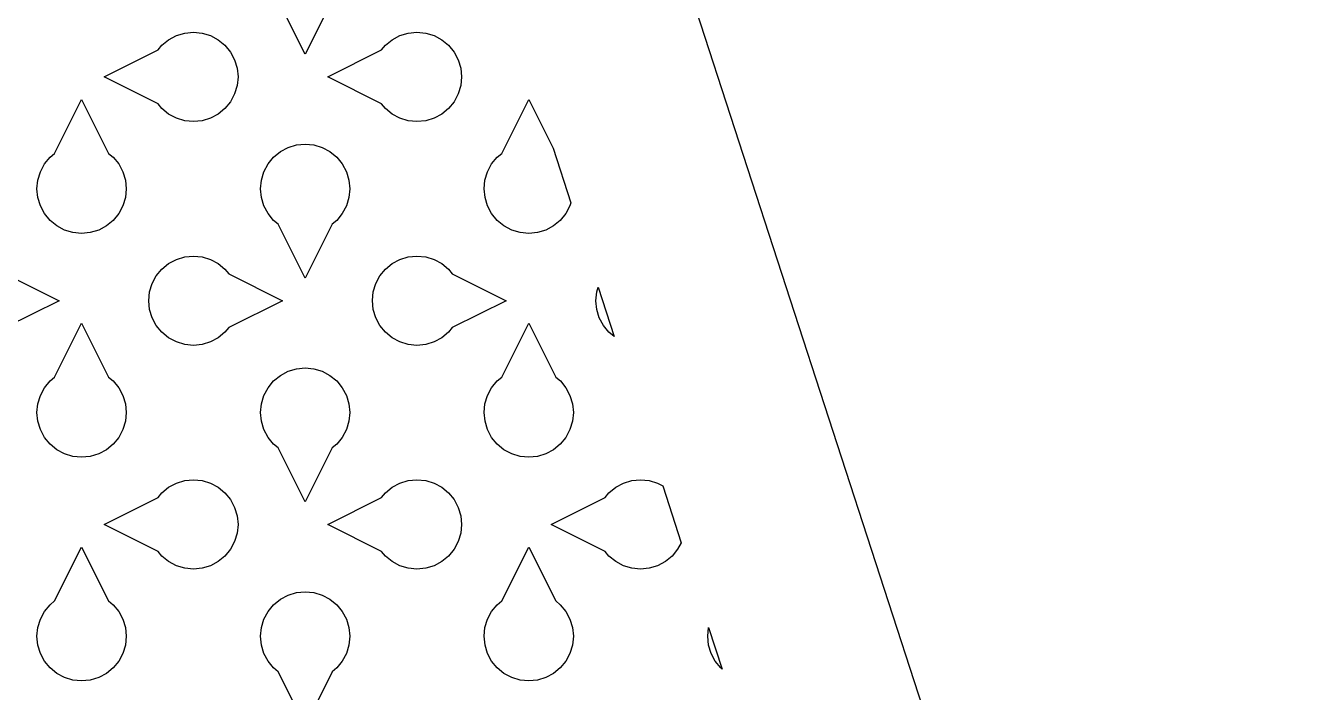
# Model space of a CAD drawing. Header units: metres. Extents: x -75 to 75, y 0 to 231.
# Drawn here: x -11.3 to 75, y 81.3 to 125.9 of the extents above; entities that cross this region are included whole.
import ezdxf

# ---------------------------------------------------------------- set-up
doc = ezdxf.new("R2010")
doc.units = ezdxf.units.M

msp = doc.modelspace()

# ---------------------------------------------------------------- linework, layer by layer
for p, q in [((75, 0), (0, 230.826)), ((7.5, 124.014), (5.69183, 127.629)), ((9.30817, 127.629), (7.5, 124.014)), ((-1.66351, 124.989), (-1.14487, 125.266)), ((-1.14487, 125.266), (-0.58411, 125.436)), ((-0.58411, 125.436), (0, 125.494)), ((0, 125.494), (0.58411, 125.437)), ((0.58411, 125.437), (1.14487, 125.266)), ((1.14487, 125.266), (1.66306, 124.99)), ((13.3369, 124.989), (13.8551, 125.266)), ((13.8551, 125.266), (14.4159, 125.436)), ((14.4159, 125.436), (15, 125.494)), ((15, 125.494), (15.5841, 125.437)), ((15.5841, 125.437), (16.1449, 125.266)), ((16.1449, 125.266), (16.6635, 124.989)), ((-5.98618, 122.5), (-2.37076, 124.308)), ((-2.37076, 124.308), (-2.11716, 124.618)), ((-2.11716, 124.618), (-1.66351, 124.989)), ((1.66306, 124.99), (2.11716, 124.618)), ((2.11716, 124.618), (2.48932, 124.164)), ((9.01382, 122.5), (12.6292, 124.308)), ((12.6292, 124.308), (12.8828, 124.617)), ((12.8828, 124.617), (13.3369, 124.989)), ((16.6635, 124.989), (17.1176, 124.617)), ((17.1176, 124.617), (17.4898, 124.163)), ((2.48932, 124.164), (2.76581, 123.645)), ((2.76581, 123.645), (2.93564, 123.085)), ((17.4898, 124.163), (17.7658, 123.645)), ((17.7658, 123.645), (17.9356, 123.084)), ((-2.37076, 120.692), (-5.98618, 122.5)), ((2.93564, 123.085), (2.99332, 122.5)), ((2.99332, 122.5), (2.93655, 121.916)), ((12.6292, 120.692), (9.01382, 122.5)), ((17.9356, 123.084), (17.9933, 122.499)), ((17.9933, 122.499), (17.9366, 121.915)), ((2.93655, 121.916), (2.76581, 121.355)), ((17.9366, 121.915), (17.7658, 121.355)), ((-9.30817, 117.371), (-7.5, 120.986)), ((-7.5, 120.986), (-5.69183, 117.371)), ((2.48886, 120.836), (2.1167, 120.382)), ((2.76581, 121.355), (2.48886, 120.836)), ((17.4893, 120.836), (17.1172, 120.382)), ((17.7658, 121.355), (17.4893, 120.836)), ((20.6918, 117.371), (22.5, 120.986)), ((22.5, 120.986), (24.1318, 117.723)), ((-2.11761, 120.383), (-2.37076, 120.692)), ((-1.66351, 120.011), (-2.11761, 120.383)), ((-1.14487, 119.734), (-1.66351, 120.011)), ((1.66306, 120.011), (1.14487, 119.734)), ((2.1167, 120.382), (1.66306, 120.011)), ((12.8824, 120.383), (12.6292, 120.692)), ((13.3365, 120.011), (12.8824, 120.383)), ((13.8551, 119.734), (13.3365, 120.011)), ((16.6635, 120.011), (16.1449, 119.734)), ((17.1172, 120.382), (16.6635, 120.011)), ((-0.58411, 119.563), (-1.14487, 119.734)), ((0, 119.506), (-0.58411, 119.563)), ((0.58411, 119.564), (0, 119.506)), ((1.14487, 119.734), (0.58411, 119.564)), ((14.4159, 119.563), (13.8551, 119.734)), ((15, 119.506), (14.4159, 119.563)), ((15.5841, 119.564), (15, 119.506)), ((16.1449, 119.734), (15.5841, 119.564)), ((-9.61761, 117.117), (-9.30817, 117.371)), ((-5.69183, 117.371), (-5.38239, 117.117)), ((5.38284, 117.117), (5.83694, 117.489)), ((5.83694, 117.489), (6.35513, 117.766)), ((6.35513, 117.766), (6.91589, 117.936)), ((6.91589, 117.936), (7.50046, 117.993)), ((7.50046, 117.993), (8.08456, 117.937)), ((8.08456, 117.937), (8.64532, 117.766)), ((8.64532, 117.766), (9.16351, 117.489)), ((9.16351, 117.489), (9.61761, 117.117)), ((20.3824, 117.117), (20.6918, 117.371)), ((24.1318, 117.723), (25.3252, 114.05)), ((-10.2663, 116.145), (-9.98978, 116.663)), ((-9.98978, 116.663), (-9.61761, 117.117)), ((-5.38239, 117.117), (-5.01022, 116.663)), ((-5.01022, 116.663), (-4.73419, 116.145)), ((4.73419, 116.145), (5.01068, 116.663)), ((5.01068, 116.663), (5.38284, 117.117)), ((9.61761, 117.117), (9.98978, 116.663)), ((9.98978, 116.663), (10.2663, 116.145)), ((19.7337, 116.145), (20.0102, 116.663)), ((20.0102, 116.663), (20.3824, 117.117)), ((-10.4942, 115), (-10.437, 115.584)), ((-10.437, 115.584), (-10.2663, 116.145)), ((-4.73419, 116.145), (-4.56436, 115.584)), ((-4.56436, 115.584), (-4.50623, 115)), ((4.50623, 115), (4.56345, 115.584)), ((4.56345, 115.584), (4.73419, 116.145)), ((10.2663, 116.145), (10.4361, 115.584)), ((10.4361, 115.584), (10.4942, 115)), ((19.5058, 115), (19.563, 115.584)), ((19.563, 115.584), (19.7337, 116.145)), ((-10.4361, 114.416), (-10.4942, 115)), ((-4.50623, 115), (-4.56345, 114.416)), ((4.56436, 114.416), (4.50623, 115)), ((10.4942, 115), (10.437, 114.416)), ((19.5639, 114.416), (19.5058, 115)), ((-10.2663, 113.855), (-10.4361, 114.416)), ((-9.98978, 113.337), (-10.2663, 113.855)), ((-4.73419, 113.855), (-5.01114, 113.336)), ((-4.56345, 114.416), (-4.73419, 113.855)), ((4.73419, 113.855), (4.56436, 114.416)), ((5.01022, 113.337), (4.73419, 113.855)), ((10.2663, 113.855), (9.98932, 113.336)), ((10.437, 114.416), (10.2663, 113.855)), ((19.7337, 113.855), (19.5639, 114.416)), ((20.0102, 113.337), (19.7337, 113.855)), ((25.2658, 113.855), (24.9889, 113.336)), ((25.3252, 114.05), (25.2658, 113.855)), ((-9.61761, 112.883), (-9.98978, 113.337)), ((-5.01114, 113.336), (-5.3833, 112.882)), ((5.38239, 112.883), (5.01022, 113.337)), ((9.98932, 113.336), (9.61716, 112.882)), ((20.3824, 112.883), (20.0102, 113.337)), ((24.9889, 113.336), (24.6167, 112.882)), ((-9.16351, 112.511), (-9.61761, 112.883)), ((-8.64532, 112.234), (-9.16351, 112.511)), ((-8.08456, 112.063), (-8.64532, 112.234)), ((-6.35513, 112.234), (-6.91589, 112.064)), ((-5.83694, 112.511), (-6.35513, 112.234)), ((-5.3833, 112.882), (-5.83694, 112.511)), ((5.69183, 112.629), (5.38239, 112.883)), ((7.5, 109.014), (5.69183, 112.629)), ((9.30817, 112.629), (7.5, 109.014)), ((9.61716, 112.882), (9.30817, 112.629)), ((20.8365, 112.511), (20.3824, 112.883)), ((21.3547, 112.234), (20.8365, 112.511)), ((21.9154, 112.063), (21.3547, 112.234)), ((23.6449, 112.234), (23.0841, 112.064)), ((24.1631, 112.511), (23.6449, 112.234)), ((24.6167, 112.882), (24.1631, 112.511)), ((-7.50046, 112.007), (-8.08456, 112.063)), ((-6.91589, 112.064), (-7.50046, 112.007)), ((22.4995, 112.007), (21.9154, 112.063)), ((23.0841, 112.064), (22.4995, 112.007)), ((-1.14487, 110.266), (-0.58411, 110.436)), ((-0.58411, 110.436), (0, 110.494)), ((0, 110.494), (0.58411, 110.437)), ((0.58411, 110.437), (1.14487, 110.266)), ((13.8551, 110.266), (14.4159, 110.436)), ((14.4159, 110.436), (15, 110.494)), ((15, 110.494), (15.5841, 110.437)), ((15.5841, 110.437), (16.1449, 110.266)), ((-2.48932, 109.163), (-2.11716, 109.617)), ((-2.11716, 109.617), (-1.66306, 109.989)), ((-1.66306, 109.989), (-1.14487, 110.266)), ((1.14487, 110.266), (1.66351, 109.989)), ((1.66351, 109.989), (2.11761, 109.617)), ((2.11761, 109.617), (2.37076, 109.308)), ((12.5102, 109.163), (12.8824, 109.617)), ((12.8824, 109.617), (13.3365, 109.989)), ((13.3365, 109.989), (13.8551, 110.266)), ((16.1449, 110.266), (16.6635, 109.989)), ((16.6635, 109.989), (17.1176, 109.617)), ((17.1176, 109.617), (17.3708, 109.308)), ((-12.6292, 109.308), (-9.01382, 107.5)), ((-2.76581, 108.645), (-2.48932, 109.163)), ((2.37076, 109.308), (5.98618, 107.5)), ((12.2342, 108.645), (12.5102, 109.163)), ((17.3708, 109.308), (20.9862, 107.5)), ((-2.99332, 107.5), (-2.93655, 108.084)), ((-2.93655, 108.084), (-2.76581, 108.645)), ((12.0067, 107.501), (12.0634, 108.085)), ((12.0634, 108.085), (12.2342, 108.645)), ((27.0067, 107.5), (27.0634, 108.084)), ((27.0634, 108.084), (27.1604, 108.402)), ((27.1604, 108.402), (28.2356, 105.093)), ((-9.01382, 107.5), (-12.6292, 105.692)), ((-2.93564, 106.915), (-2.99332, 107.5)), ((5.98618, 107.5), (2.37076, 105.692)), ((12.0644, 106.916), (12.0067, 107.501)), ((20.9862, 107.5), (17.3708, 105.692)), ((27.0644, 106.915), (27.0067, 107.5)), ((-2.76581, 106.355), (-2.93564, 106.915)), ((-2.48932, 105.836), (-2.76581, 106.355)), ((12.2342, 106.355), (12.0644, 106.916)), ((12.5102, 105.837), (12.2342, 106.355)), ((27.2342, 106.355), (27.0644, 106.915)), ((27.5107, 105.836), (27.2342, 106.355)), ((-9.30817, 102.371), (-7.5, 105.986)), ((-7.5, 105.986), (-5.69183, 102.371)), ((-2.11716, 105.382), (-2.48932, 105.836)), ((-1.66306, 105.01), (-2.11716, 105.382)), ((2.1167, 105.382), (1.66351, 105.011)), ((2.37076, 105.692), (2.1167, 105.382)), ((12.8824, 105.383), (12.5102, 105.837)), ((13.3365, 105.011), (12.8824, 105.383)), ((17.1167, 105.382), (16.6631, 105.011)), ((17.3708, 105.692), (17.1167, 105.382)), ((20.6918, 102.371), (22.5, 105.986)), ((22.5, 105.986), (24.3082, 102.371)), ((27.8828, 105.382), (27.5107, 105.836)), ((28.2356, 105.093), (27.8828, 105.382)), ((-1.14487, 104.734), (-1.66306, 105.01)), ((-0.58411, 104.563), (-1.14487, 104.734)), ((0, 104.506), (-0.58411, 104.563)), ((0.58411, 104.564), (0, 104.506)), ((1.14487, 104.734), (0.58411, 104.564)), ((1.66351, 105.011), (1.14487, 104.734)), ((13.8551, 104.734), (13.3365, 105.011)), ((14.4159, 104.563), (13.8551, 104.734)), ((15, 104.506), (14.4159, 104.563)), ((15.5841, 104.564), (15, 104.506)), ((16.1449, 104.734), (15.5841, 104.564)), ((16.6631, 105.011), (16.1449, 104.734)), ((5.83603, 102.489), (6.35468, 102.766)), ((6.35468, 102.766), (6.91544, 102.936)), ((6.91544, 102.936), (7.5, 102.993)), ((7.5, 102.993), (8.08411, 102.937)), ((8.08411, 102.937), (8.64487, 102.766)), ((8.64487, 102.766), (9.16351, 102.489)), ((-9.98932, 101.663), (-9.61716, 102.117)), ((-9.61716, 102.117), (-9.30817, 102.371)), ((-5.69183, 102.371), (-5.38193, 102.117)), ((-5.38193, 102.117), (-5.01022, 101.663)), ((5.00977, 101.663), (5.38193, 102.117)), ((5.38193, 102.117), (5.83603, 102.489)), ((9.16351, 102.489), (9.61761, 102.117)), ((9.61761, 102.117), (9.98978, 101.663)), ((20.0107, 101.663), (20.3828, 102.117)), ((20.3828, 102.117), (20.6918, 102.371)), ((24.3082, 102.371), (24.6181, 102.117)), ((24.6181, 102.117), (24.9898, 101.663)), ((-10.4366, 100.584), (-10.2658, 101.145)), ((-10.2658, 101.145), (-9.98932, 101.663)), ((-5.01022, 101.663), (-4.73373, 101.145)), ((-4.73373, 101.145), (-4.5639, 100.584)), ((4.56299, 100.584), (4.73373, 101.145)), ((4.73373, 101.145), (5.00977, 101.663)), ((9.98978, 101.663), (10.2658, 101.145)), ((10.2658, 101.145), (10.4356, 100.584)), ((19.5634, 100.584), (19.7342, 101.145)), ((19.7342, 101.145), (20.0107, 101.663)), ((24.9898, 101.663), (25.2663, 101.145)), ((25.2663, 101.145), (25.4361, 100.584)), ((-10.4938, 100), (-10.4366, 100.584)), ((-4.5639, 100.584), (-4.50577, 100)), ((4.50577, 100), (4.56299, 100.584)), ((10.4356, 100.584), (10.4938, 100)), ((19.5062, 100), (19.5634, 100.584)), ((25.4361, 100.584), (25.4942, 100)), ((-10.4356, 99.4159), (-10.4938, 100)), ((-10.2658, 98.8551), (-10.4356, 99.4159)), ((-4.56299, 99.4159), (-4.73373, 98.8551)), ((-4.50577, 100), (-4.56299, 99.4159)), ((4.5639, 99.4159), (4.50577, 100)), ((4.73373, 98.8551), (4.5639, 99.4159)), ((10.4366, 99.4159), (10.2658, 98.8551)), ((10.4938, 100), (10.4366, 99.4159)), ((19.5644, 99.4159), (19.5062, 100)), ((19.7342, 98.8551), (19.5644, 99.4159)), ((25.437, 99.4159), (25.2663, 98.8551)), ((25.4942, 100), (25.437, 99.4159)), ((-9.98978, 98.3374), (-10.2658, 98.8551)), ((-9.61761, 97.8833), (-9.98978, 98.3374)), ((-5.01022, 98.3369), (-5.38239, 97.8828)), ((-4.73373, 98.8551), (-5.01022, 98.3369)), ((5.01022, 98.3369), (4.73373, 98.8551)), ((5.38193, 97.8833), (5.01022, 98.3369)), ((9.98886, 98.3365), (9.6167, 97.8824)), ((10.2658, 98.8551), (9.98886, 98.3365)), ((20.0102, 98.3374), (19.7342, 98.8551)), ((20.3824, 97.8833), (20.0102, 98.3374)), ((24.9898, 98.3369), (24.6176, 97.8828)), ((25.2663, 98.8551), (24.9898, 98.3369)), ((-9.16351, 97.5111), (-9.61761, 97.8833)), ((-8.64487, 97.2342), (-9.16351, 97.5111)), ((-5.83603, 97.5111), (-6.35468, 97.2342)), ((-5.38239, 97.8828), (-5.83603, 97.5111)), ((5.69183, 97.6292), (5.38193, 97.8833)), ((7.5, 94.0138), (5.69183, 97.6292)), ((9.30817, 97.6292), (7.5, 94.0138)), ((9.6167, 97.8824), (9.30817, 97.6292)), ((20.8365, 97.5111), (20.3824, 97.8833)), ((21.3551, 97.2342), (20.8365, 97.5111)), ((24.164, 97.5111), (23.6453, 97.2342)), ((24.6176, 97.8828), (24.164, 97.5111)), ((-8.08411, 97.0634), (-8.64487, 97.2342)), ((-7.5, 97.0067), (-8.08411, 97.0634)), ((-6.91544, 97.0644), (-7.5, 97.0067)), ((-6.35468, 97.2342), (-6.91544, 97.0644)), ((21.9159, 97.0634), (21.3551, 97.2342)), ((22.5, 97.0067), (21.9159, 97.0634)), ((23.0846, 97.0644), (22.5, 97.0067)), ((23.6453, 97.2342), (23.0846, 97.0644)), ((-2.11716, 94.6176), (-1.66351, 94.9893)), ((-1.66351, 94.9893), (-1.14487, 95.2663)), ((-1.14487, 95.2663), (-0.58411, 95.4361)), ((-0.58411, 95.4361), (0, 95.4942)), ((0, 95.4942), (0.58411, 95.437)), ((0.58411, 95.437), (1.14487, 95.2663)), ((1.14487, 95.2663), (1.66306, 94.9898)), ((1.66306, 94.9898), (2.11716, 94.6176)), ((12.8828, 94.6172), (13.3369, 94.9893)), ((13.3369, 94.9893), (13.8551, 95.2658)), ((13.8551, 95.2658), (14.4159, 95.4356)), ((14.4159, 95.4356), (15, 95.4938)), ((15, 95.4938), (15.5841, 95.4366)), ((15.5841, 95.4366), (16.1449, 95.2658)), ((16.1449, 95.2658), (16.6635, 94.9889)), ((16.6635, 94.9889), (17.1176, 94.6167)), ((27.8828, 94.6176), (28.3365, 94.9893)), ((28.3365, 94.9893), (28.8551, 95.2663)), ((28.8551, 95.2663), (29.4159, 95.4361)), ((29.4159, 95.4361), (30, 95.4942)), ((30, 95.4942), (30.5841, 95.437)), ((30.5841, 95.437), (31.1449, 95.2663)), ((31.1449, 95.2663), (31.4881, 95.0831)), ((31.4881, 95.0831), (32.7245, 91.2778)), ((-5.98618, 92.5), (-2.37076, 94.3082)), ((-2.37076, 94.3082), (-2.11716, 94.6176)), ((2.11716, 94.6176), (2.48932, 94.1635)), ((2.48932, 94.1635), (2.76581, 93.6453)), ((9.01382, 92.5), (12.6292, 94.3082)), ((12.6292, 94.3082), (12.8828, 94.6172)), ((17.1176, 94.6167), (17.4898, 94.1626)), ((17.4898, 94.1626), (17.7658, 93.6449)), ((24.0138, 92.5), (27.6292, 94.3082)), ((27.6292, 94.3082), (27.8828, 94.6176)), ((2.76581, 93.6453), (2.93564, 93.0846)), ((17.7658, 93.6449), (17.9356, 93.0841)), ((-2.37076, 90.6918), (-5.98618, 92.5)), ((2.93564, 93.0846), (2.99332, 92.4995)), ((2.99332, 92.4995), (2.93655, 91.9159)), ((12.6292, 90.6918), (9.01382, 92.5)), ((17.9356, 93.0841), (17.9933, 92.4991)), ((17.9933, 92.4991), (17.9366, 91.9154)), ((27.6292, 90.6918), (24.0138, 92.5)), ((2.93655, 91.9159), (2.76581, 91.3551)), ((17.9366, 91.9154), (17.7658, 91.3547)), ((-9.30817, 87.3708), (-7.5, 90.9862)), ((-7.5, 90.9862), (-5.69183, 87.3708)), ((-2.11761, 90.3833), (-2.37076, 90.6918)), ((2.48886, 90.8365), (2.1167, 90.3824)), ((2.76581, 91.3551), (2.48886, 90.8365)), ((12.8824, 90.3828), (12.6292, 90.6918)), ((17.4893, 90.8365), (17.1172, 90.3824)), ((17.7658, 91.3547), (17.4893, 90.8365)), ((20.6918, 87.3708), (22.5, 90.9862)), ((22.5, 90.9862), (24.3082, 87.3708)), ((27.8824, 90.3833), (27.6292, 90.6918)), ((32.4889, 90.8365), (32.1167, 90.3824)), ((32.7245, 91.2778), (32.4889, 90.8365)), ((-1.66351, 90.0111), (-2.11761, 90.3833)), ((-1.14487, 89.7342), (-1.66351, 90.0111)), ((-0.58411, 89.5634), (-1.14487, 89.7342)), ((1.14487, 89.7342), (0.58411, 89.5644)), ((1.66306, 90.0107), (1.14487, 89.7342)), ((2.1167, 90.3824), (1.66306, 90.0107)), ((13.3365, 90.0107), (12.8824, 90.3828)), ((13.8551, 89.7337), (13.3365, 90.0107)), ((14.4159, 89.563), (13.8551, 89.7337)), ((16.1449, 89.7337), (15.5841, 89.5639)), ((16.6635, 90.0107), (16.1449, 89.7337)), ((17.1172, 90.3824), (16.6635, 90.0107)), ((28.3365, 90.0111), (27.8824, 90.3833)), ((28.8551, 89.7342), (28.3365, 90.0111)), ((29.4159, 89.5634), (28.8551, 89.7342)), ((31.1449, 89.7342), (30.5841, 89.5644)), ((31.6631, 90.0107), (31.1449, 89.7342)), ((32.1167, 90.3824), (31.6631, 90.0107)), ((0, 89.5062), (-0.58411, 89.5634)), ((0.58411, 89.5644), (0, 89.5062)), ((15, 89.5058), (14.4159, 89.563)), ((15.5841, 89.5639), (15, 89.5058)), ((30, 89.5062), (29.4159, 89.5634)), ((30.5841, 89.5644), (30, 89.5062)), ((6.91589, 87.9356), (7.50046, 87.9933)), ((7.50046, 87.9933), (8.08456, 87.9366)), ((-9.98978, 86.6631), (-9.61761, 87.1172)), ((-9.61761, 87.1172), (-9.30817, 87.3708)), ((-5.69183, 87.3708), (-5.38239, 87.1167)), ((-5.38239, 87.1167), (-5.01022, 86.6626)), ((5.01068, 86.6631), (5.38284, 87.1172)), ((5.38284, 87.1172), (5.83694, 87.4893)), ((5.83694, 87.4893), (6.35513, 87.7658)), ((6.35513, 87.7658), (6.91589, 87.9356)), ((8.08456, 87.9366), (8.64532, 87.7658)), ((8.64532, 87.7658), (9.16351, 87.4893)), ((9.16351, 87.4893), (9.61761, 87.1172)), ((9.61761, 87.1172), (9.98978, 86.6631)), ((20.0102, 86.6631), (20.3824, 87.1172)), ((20.3824, 87.1172), (20.6918, 87.3708)), ((24.3082, 87.3708), (24.6176, 87.1167)), ((24.6176, 87.1167), (24.9898, 86.6626)), ((-10.2663, 86.1449), (-9.98978, 86.6631)), ((-5.01022, 86.6626), (-4.73419, 86.1449)), ((4.73419, 86.1449), (5.01068, 86.6631)), ((9.98978, 86.6631), (10.2663, 86.1449)), ((19.7337, 86.1449), (20.0102, 86.6631)), ((24.9898, 86.6626), (25.2658, 86.1449)), ((-10.4942, 85), (-10.437, 85.5841)), ((-10.437, 85.5841), (-10.2663, 86.1449)), ((-4.73419, 86.1449), (-4.56436, 85.5841)), ((-4.56436, 85.5841), (-4.50623, 85)), ((4.50623, 85), (4.56345, 85.5841)), ((4.56345, 85.5841), (4.73419, 86.1449)), ((10.2663, 86.1449), (10.4361, 85.5841)), ((10.4361, 85.5841), (10.4942, 85)), ((19.5058, 85), (19.563, 85.5841)), ((19.563, 85.5841), (19.7337, 86.1449)), ((25.2658, 86.1449), (25.4356, 85.5841)), ((25.4356, 85.5841), (25.4938, 85)), ((34.5062, 85), (34.5634, 85.5841)), ((34.5634, 85.5841), (34.5688, 85.6017)), ((34.5688, 85.6017), (35.4774, 82.8053)), ((-10.4361, 84.4159), (-10.4942, 85)), ((-4.50623, 85), (-4.56345, 84.4159)), ((4.56436, 84.4159), (4.50623, 85)), ((10.4942, 85), (10.437, 84.4159)), ((19.5639, 84.4159), (19.5058, 85)), ((25.4938, 85), (25.4366, 84.4159)), ((34.5644, 84.4159), (34.5062, 85)), ((-10.2663, 83.8551), (-10.4361, 84.4159)), ((-9.98978, 83.3369), (-10.2663, 83.8551)), ((-4.73419, 83.8551), (-5.01114, 83.3365)), ((-4.56345, 84.4159), (-4.73419, 83.8551)), ((4.73419, 83.8551), (4.56436, 84.4159)), ((5.01022, 83.3374), (4.73419, 83.8551)), ((10.2663, 83.8551), (9.98932, 83.3365)), ((10.437, 84.4159), (10.2663, 83.8551)), ((19.7337, 83.8551), (19.5639, 84.4159)), ((20.0102, 83.3369), (19.7337, 83.8551)), ((25.2658, 83.8551), (24.9889, 83.3365)), ((25.4366, 84.4159), (25.2658, 83.8551)), ((34.7342, 83.8551), (34.5644, 84.4159)), ((35.0102, 83.3374), (34.7342, 83.8551)), ((-9.61761, 82.8828), (-9.98978, 83.3369)), ((-9.16351, 82.5107), (-9.61761, 82.8828)), ((-5.3833, 82.8824), (-5.83694, 82.5107)), ((-5.01114, 83.3365), (-5.3833, 82.8824)), ((5.38239, 82.8833), (5.01022, 83.3374)), ((5.69183, 82.6292), (5.38239, 82.8833)), ((9.61716, 82.8824), (9.30817, 82.6292)), ((9.98932, 83.3365), (9.61716, 82.8824)), ((20.3824, 82.8828), (20.0102, 83.3369)), ((20.8365, 82.5107), (20.3824, 82.8828)), ((24.6167, 82.8824), (24.1631, 82.5107)), ((24.9889, 83.3365), (24.6167, 82.8824)), ((35.3824, 82.8833), (35.0102, 83.3374)), ((35.4774, 82.8053), (35.3824, 82.8833)), ((-8.64532, 82.2342), (-9.16351, 82.5107)), ((-8.08456, 82.0634), (-8.64532, 82.2342)), ((-7.50046, 82.0067), (-8.08456, 82.0634)), ((-6.91589, 82.0644), (-7.50046, 82.0067)), ((-6.35513, 82.2342), (-6.91589, 82.0644)), ((-5.83694, 82.5107), (-6.35513, 82.2342)), ((7.5, 79.0138), (5.69183, 82.6292)), ((9.30817, 82.6292), (7.5, 79.0138)), ((21.3547, 82.2342), (20.8365, 82.5107)), ((21.9154, 82.0634), (21.3547, 82.2342)), ((22.4995, 82.0067), (21.9154, 82.0634)), ((23.0841, 82.0644), (22.4995, 82.0067)), ((23.6449, 82.2342), (23.0841, 82.0644)), ((24.1631, 82.5107), (23.6449, 82.2342))]:
    msp.add_line(p, q)

doc.saveas('drawing.dxf')
